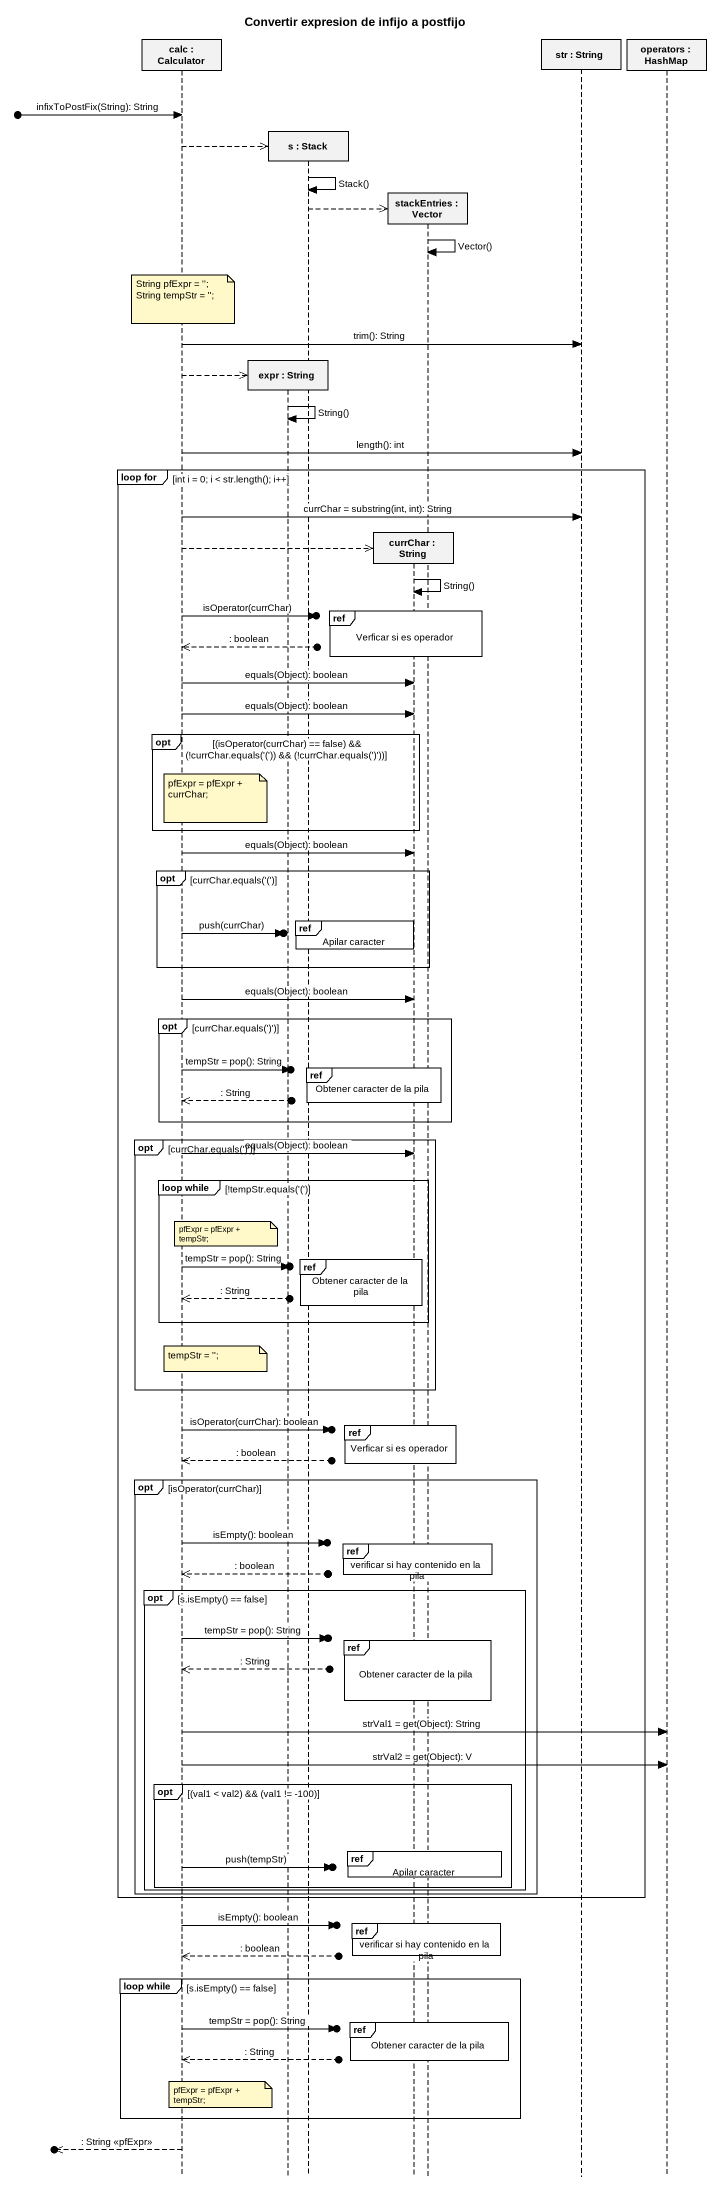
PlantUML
@startuml
title Convertir expresion de infijo a postfijo
hide footbox
participant "calc : Calculator" as calc
participant "expr : String" as expr
participant "s : Stack" as s
participant "currChar : String" as currChar
participant "stackEntries : Vector" as stackEntries
participant "str : String" as str
participant "operators : HashMap" as operators

[o-> calc : infixToPostFix(String): String
calc -->> s **
s -> s : Stack()
s -->> stackEntries **
stackEntries -> stackEntries : Vector()
note over calc
  String pfExpr = '';
  String tempStr = '';
end note
calc -> str : trim(): String
calc -->> expr **
expr -> expr : String()
calc -> str : length(): int
group loop for [int i = 0; i < str.length(); i++]
  calc -> str : currChar = substring(int, int): String
  calc -->> currChar **
  currChar -> currChar : String()
  ref over currChar, stackEntries : Verficar si es operador
  calc ->o] : isOperator(currChar)
  calc <<--o] : : boolean
  calc -> currChar : equals(Object): boolean
  calc -> currChar : equals(Object): boolean
  opt (isOperator(currChar) == false) && (!currChar.equals('(')) && (!currChar.equals(')'))
    note over calc : pfExpr = pfExpr + currChar;
  end
  calc -> currChar : equals(Object): boolean
  opt currChar.equals('(')
    ref over s, currChar : Apilar caracter
    calc ->o] : push(currChar)
  end
  calc -> currChar : equals(Object): boolean
  opt currChar.equals(')')
    ref over s, currChar, stackEntries : Obtener caracter de la pila
    calc ->o] : tempStr = pop(): String
    calc <<--o] : : String
  end
  opt currChar.equals(')')
    calc -> currChar : equals(Object): boolean
    group loop while [!tempStr.equals('(')]
      note over calc : pfExpr = pfExpr + tempStr;
      ref over s, currChar : Obtener caracter de la pila
      calc ->o] : tempStr = pop(): String
      calc <<--o] : : String
    end
    note over calc : tempStr = '';
  end
  ref over currChar, stackEntries : Verficar si es operador
  calc ->o] : isOperator(currChar): boolean
  calc <<--o] : : boolean
  opt isOperator(currChar)
    calc ->o] : isEmpty(): boolean
    ref over currChar, stackEntries : verificar si hay contenido en la pila
    calc <<--o] : : boolean
    opt s.isEmpty() == false
      calc ->o] : tempStr = pop(): String
      ref over currChar, stackEntries : Obtener caracter de la pila
      calc <<--o] : : String
      calc -> operators : strVal1 = get(Object): String
      calc -> operators : strVal2 = get(Object): V
      opt (val1 < val2) && (val1 != -100)
        ref over currChar, stackEntries : Apilar caracter
        calc ->o] : push(tempStr)
      end
    end
  end
end
ref over currChar, stackEntries : verificar si hay contenido en la pila
calc ->o] : isEmpty(): boolean
calc <<--o] : : boolean
group loop while [s.isEmpty() == false]
  ref over currChar, stackEntries : Obtener caracter de la pila
  calc ->o] : tempStr = pop(): String
  calc <<--o] : : String
  note over calc : pfExpr = pfExpr + tempStr;
end
[o<<-- calc : : String <<pfExpr>>
@enduml
